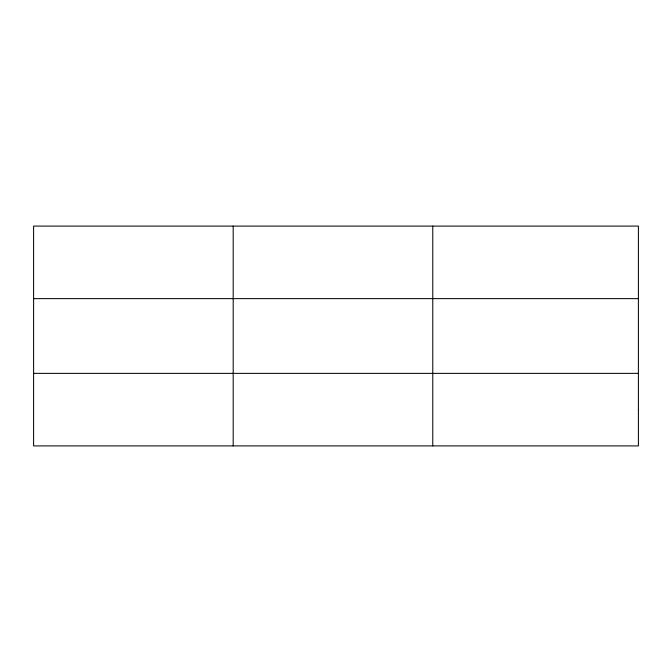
<?xml version="1.0" encoding="UTF-8"?>
<svg xmlns="http://www.w3.org/2000/svg" width="672" height="672" viewBox="0 0 672 672"><rect width="100%" height="100%" fill="white"/><g stroke="black" fill="none" stroke-linecap="round" stroke-linejoin="round"><path stroke-width="1.01" d="M233.184 445.906L233.184 226.094M432.768 445.906L432.768 226.094M33.6 298.637L638.4 298.637M33.6 373.363L638.4 373.363M638.4 409.634L638.4 445.906L33.6 445.906L33.6 226.094L638.4 226.094L638.4 409.634"/></g></svg>
